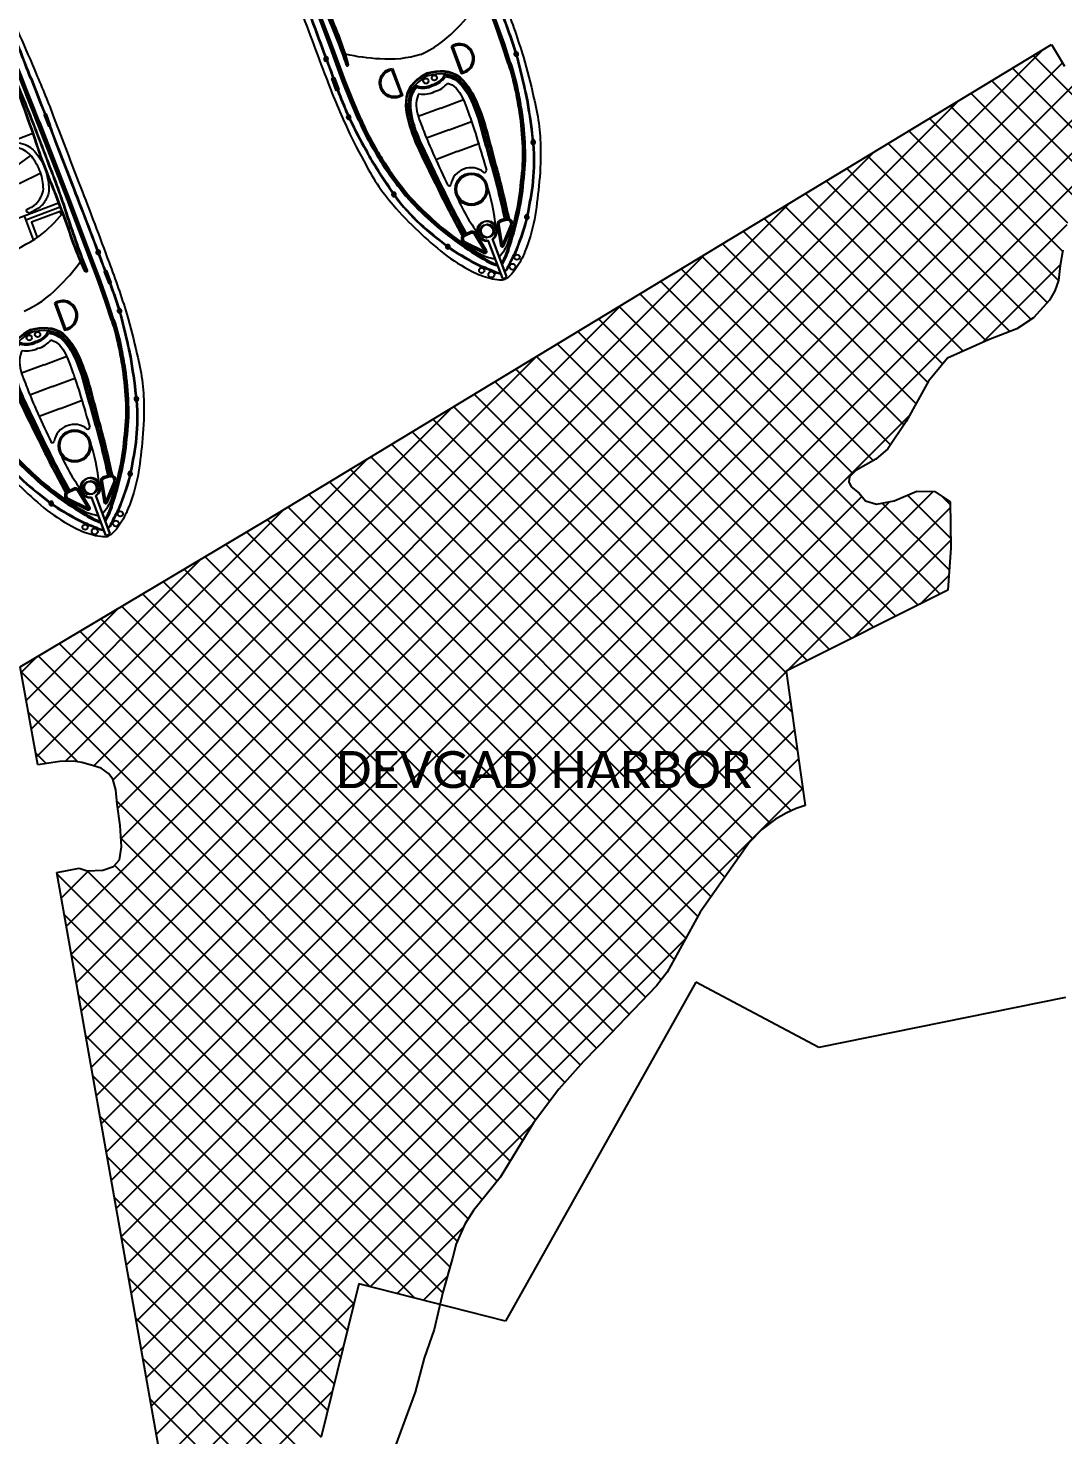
# Model space of a CAD drawing. Header units: metres. Extents: x 325786 to 333768, y 1808927 to 1815015.
# Drawn here: x 326353.3 to 326632.9, y 1811398.9 to 1811779.1 of the extents above; entities that cross this region are included whole.
import ezdxf

# ---------------------------------------------------------------- set-up
doc = ezdxf.new("R2010")
doc.units = ezdxf.units.M
doc.layers.add('HARBOUR', color=1, linetype='Continuous')
doc.layers.add('HARBOUR TEXT', color=250, linetype='Continuous')
doc.styles.get("Standard").update_dxf_attribs({"font": 'calibri.ttf'})

msp = doc.modelspace()

# ---------------------------------------------------------------- linework, layer by layer
at = {"color": 32, "true_color": 0xcd6928}
for p, q in [((326464.85, 1811757.51), (326470.94, 1811759.8)), ((326464.85, 1811757.51), (326458.75, 1811755.22)), ((326467.06, 1811751.62), (326460.98, 1811749.33)), ((326467.06, 1811751.62), (326473.14, 1811753.9)), ((326469.28, 1811745.72), (326475.1, 1811747.91)), ((326353.97, 1811744.72), (326348.57, 1811740.67)), ((326469.28, 1811745.72), (326463.46, 1811743.53)), ((326356.75, 1811739.91), (326350.87, 1811736.99)), ((326352.24, 1811728.4), (326361.55, 1811731.9)), ((326352.66, 1811727.29), (326361.98, 1811730.79)), ((326357.65, 1811688.13), (326351.55, 1811685.84)), ((326357.65, 1811688.13), (326363.74, 1811690.42)), ((326359.86, 1811682.23), (326365.94, 1811684.51)), ((326359.86, 1811682.23), (326353.78, 1811679.95)), ((326362.08, 1811676.33), (326356.26, 1811674.15)), ((326362.08, 1811676.33), (326367.9, 1811678.52))]:
    msp.add_line(p, q, dxfattribs=at)
at = {"color": 3}
for p, q in [((326533.77, 1811521.28), (326482.36, 1811429.66)), ((326566.96, 1811503.65), (326533.77, 1811521.28)), ((326633.68, 1811517.14), (326566.96, 1811503.65)), ((326442.69, 1811439.78), (326432.52, 1811398.36)), ((326482.36, 1811429.66), (326442.69, 1811439.78))]:
    msp.add_line(p, q, dxfattribs=at)
at = {"color": 32, "true_color": 0xcd6928}
for points in [[(326428.04, 1811855.46, -0.01736), (326441.75, 1811860.24, -0.12634), (326448.85, 1811860.82, -0.172899), (326455.16, 1811853.77, -0.013884), (326458.21, 1811846.51, -0.008973), (326462.65, 1811836.17, -0.01509), (326467.5, 1811824.26, 0.002245), (326474.6, 1811805.75, -0.003342), (326482.39, 1811785.16, -0.016984), (326487.16, 1811771.21, -0.024546), (326489.89, 1811760.43, -0.067942), (326491.78, 1811746.29, -0.033948), (326491.32, 1811736.44, -0.022001), (326490.14, 1811727.35, -0.042872), (326487.57, 1811718.74, -0.059514), (326485.13, 1811714.15, -0.046364), (326483.51, 1811712.15, -0.104882), (326482.24, 1811711.23, -0.104882)], [(326428.04, 1811855.46, 0.01736), (326414.58, 1811850.03, 0.12634), (326408.86, 1811845.79, 0.172899), (326408.75, 1811836.33, 0.013884), (326411.24, 1811828.86, 0.008973), (326414.7, 1811818.15, 0.01509), (326418.89, 1811805.99, -0.002245), (326425.74, 1811787.39, 0.003342), (326433.44, 1811766.77, 0.016984), (326439.04, 1811753.13, 0.024546), (326444.07, 1811743.22, 0.067942), (326451.97, 1811731.33, 0.033948), (326458.8, 1811724.22, 0.022001), (326465.67, 1811718.16, 0.042872), (326473.28, 1811713.36, 0.059514), (326478.14, 1811711.52, 0.046364), (326480.68, 1811711.08, 0.104882), (326482.24, 1811711.23, 0.104882)], [(326483.71, 1811769.68), (326482.1, 1811774.67), (326480.09, 1811780.38), (326476.56, 1811789.6), (326471.8, 1811802.28), (326463.92, 1811822.54, -0.002601), (326459.53, 1811833.49, 0.004411), (326455.8, 1811842.81, 0.013009), (326452.94, 1811849.1, 0.113396), (326450.42, 1811852.08, 0.146005), (326448.18, 1811852.91, 1.595219)], [(326483.54, 1811769.63), (326481.94, 1811774.61), (326479.92, 1811780.32), (326476.4, 1811789.53), (326471.63, 1811802.22), (326463.75, 1811822.47, -0.002601), (326459.36, 1811833.43, 0.004411), (326455.64, 1811842.74, 0.013003), (326452.78, 1811849.02, 0.113337), (326450.31, 1811851.94, 0.144821), (326448.21, 1811852.73, 0.138987)], [(326483.37, 1811769.58), (326481.77, 1811774.56), (326479.76, 1811780.26), (326476.23, 1811789.47), (326471.47, 1811802.16), (326463.59, 1811822.41, -0.002601), (326459.2, 1811833.36, 0.00441), (326455.47, 1811842.67, 0.012997), (326452.62, 1811848.94, 0.113276), (326450.21, 1811851.8, 0.142458), (326448.23, 1811852.55, 0.142458)], [(326483.04, 1811769.47), (326481.43, 1811774.44), (326479.43, 1811780.14), (326475.9, 1811789.35), (326471.13, 1811802.03), (326463.26, 1811822.27, -0.002601), (326458.87, 1811833.23, 0.00441), (326455.15, 1811842.53, 0.002867), (326454.55, 1811843.93, 0.002867)], [(326442.63, 1811754.25), (326440.56, 1811759.06), (326438.31, 1811764.69), (326434.9, 1811773.94), (326430.14, 1811786.63), (326422.73, 1811807.06, 0.002601), (326418.82, 1811818.2, -0.004411), (326415.49, 1811827.66, -0.013009), (326413.5, 1811834.28, -0.113396), (326413.43, 1811838.19, -0.146005), (326414.57, 1811840.28, -1.595219)], [(326442.8, 1811754.32), (326440.72, 1811759.13), (326438.48, 1811764.75), (326435.07, 1811774.01), (326430.3, 1811786.69), (326422.89, 1811807.12, 0.002601), (326418.98, 1811818.26, -0.004411), (326415.66, 1811827.72, -0.013003), (326413.67, 1811834.32, -0.113337), (326413.6, 1811838.15, -0.144821), (326414.67, 1811840.13, -0.138987)], [(326442.96, 1811754.39), (326440.89, 1811759.2), (326438.64, 1811764.81), (326435.23, 1811774.07), (326430.47, 1811786.75), (326423.06, 1811807.18, 0.002601), (326419.15, 1811818.32, -0.00441), (326415.82, 1811827.77, -0.012997), (326413.84, 1811834.37, -0.113276), (326413.78, 1811838.11, -0.142458), (326414.77, 1811839.98, -0.142458)], [(326430.61, 1811839.83), (326427.31, 1811838.59, 0.202722), (326418.64, 1811830.3, 0.178768), (326418.44, 1811824.48, -0.010028), (326422.1, 1811814.07, 0.005356), (326428.36, 1811796.99, 0.016605), (326433.75, 1811783.29, -0.018921), (326439.29, 1811769.06, 0.925873), (326439.88, 1811769.19, 0.041202), (326439.16, 1811771.82, 0.024461), (326436.1, 1811780.02, -0.012888), (326430.26, 1811795.84, 0.019359), (326426.61, 1811805.02, -0.002375), (326422.38, 1811815.63, 0.006386), (326419.88, 1811822.45, 0.013656), (326418.82, 1811825.17, 0.862706), (326418.28, 1811825.03, -0.648089)], [(326461.25, 1811834.8, 0.006424), (326465.67, 1811823.5, 0.002217), (326472.75, 1811805.03, -0.003368), (326480.68, 1811784.31, -0.024633), (326485.35, 1811771.16, -0.015038), (326487.51, 1811762.18, -0.025461), (326488.47, 1811757.13, -0.013839), (326489.84, 1811746.5, -0.040238), (326489.5, 1811736.49, -0.016715), (326487.87, 1811727.26, -0.029693), (326484.74, 1811718.25, 0.015234), (326482.72, 1811714.21, -0.134036), (326482.28, 1811713.63, -0.024879), (326482.06, 1811713.46, -0.024879)], [(326461.42, 1811834.87, 0.006425), (326465.83, 1811823.57, 0.002217), (326472.92, 1811805.09, -0.003368), (326480.84, 1811784.37, -0.024633), (326485.52, 1811771.21, -0.015037), (326487.68, 1811762.22, -0.025439), (326488.65, 1811757.16, -0.013843), (326490.01, 1811746.52, -0.040266), (326489.68, 1811736.47, -0.016729), (326488.04, 1811727.22, -0.029739), (326484.9, 1811718.17, 0.01525), (326482.88, 1811714.14, -0.132389), (326482.39, 1811713.49, -0.028442), (326482.13, 1811713.29, -0.028442)], [(326443.29, 1811754.53), (326441.22, 1811759.33), (326438.98, 1811764.94), (326435.57, 1811774.19), (326430.8, 1811786.87), (326423.39, 1811807.3, 0.002601), (326419.49, 1811818.43, -0.00441), (326416.16, 1811827.89, -0.002867), (326415.7, 1811829.33, -0.002867)], [(326418.45, 1811825.06, 0.016488), (326418.61, 1811824.54, -0.010023), (326422.27, 1811814.13, 0.005356), (326428.52, 1811797.05, 0.016607), (326433.91, 1811783.36, -0.018921), (326439.46, 1811769.12, -0.01143), (326439.46, 1811769.11, 0.913283), (326439.7, 1811769.16, 0.041174), (326439, 1811771.76, 0.024478), (326435.94, 1811779.95, -0.012889), (326430.09, 1811795.79, 0.019362), (326426.45, 1811804.95, -0.002377), (326422.21, 1811815.56, 0.006391), (326419.71, 1811822.39, 0.013664), (326418.65, 1811825.1, -0.000701), (326418.65, 1811825.1, 0.819976), (326418.45, 1811825.06, 0.819976)], [(326416.49, 1811817.99, -0.006425), (326420.61, 1811806.57, -0.002217), (326427.44, 1811788, 0.003368), (326435.12, 1811767.19, 0.024633), (326440.27, 1811754.2, 0.015037), (326444.56, 1811746.02, 0.025439), (326447.17, 1811741.57, 0.013843), (326453.15, 1811732.66, 0.040266), (326460.02, 1811725.33, 0.016729), (326467.34, 1811719.44, 0.029739), (326475.66, 1811714.7, -0.01525), (326479.83, 1811713, 0.132389), (326480.63, 1811712.83, 0.028442), (326480.96, 1811712.85, 0.028442)], [(326416.66, 1811818.05, -0.006424), (326420.77, 1811806.63, -0.002217), (326427.61, 1811788.06, 0.003368), (326435.29, 1811767.25, 0.024633), (326440.43, 1811754.28, 0.015038), (326444.72, 1811746.1, 0.025461), (326447.32, 1811741.67, 0.013839), (326453.29, 1811732.77, 0.040238), (326460.13, 1811725.46, 0.016715), (326467.44, 1811719.59, 0.029693), (326475.73, 1811714.87, -0.015234), (326479.91, 1811713.16, 0.134036), (326480.63, 1811713.01, 0.024879), (326480.9, 1811713.02, 0.024879)], [(326320.84, 1811786.08, -0.01736), (326334.55, 1811790.86, -0.12634), (326341.65, 1811791.43, -0.172899), (326347.96, 1811784.38, -0.013884), (326351.01, 1811777.12, -0.008973), (326355.45, 1811766.79, -0.01509), (326360.3, 1811754.87, 0.002245), (326367.4, 1811736.36, -0.003342), (326375.19, 1811715.77, -0.016984), (326379.96, 1811701.83, -0.024546), (326382.69, 1811691.05, -0.067942), (326384.58, 1811676.9, -0.033948), (326384.12, 1811667.05, -0.022001), (326382.94, 1811657.97, -0.042872), (326380.37, 1811649.35, -0.059514), (326377.93, 1811644.76, -0.046364), (326376.31, 1811642.76, -0.104882), (326375.04, 1811641.85, -0.104882)], [(326320.84, 1811786.08, 0.01736), (326307.38, 1811780.65, 0.12634), (326301.66, 1811776.41, 0.172899), (326301.55, 1811766.94, 0.013884), (326304.04, 1811759.47, 0.008973), (326307.5, 1811748.77, 0.01509), (326311.69, 1811736.61, -0.002245), (326318.54, 1811718, 0.003342), (326326.24, 1811697.38, 0.016984), (326331.84, 1811683.75, 0.024546), (326336.87, 1811673.83, 0.067942), (326344.77, 1811661.94, 0.033948), (326351.6, 1811654.83, 0.022001), (326358.47, 1811648.77, 0.042872), (326366.08, 1811643.98, 0.059514), (326370.94, 1811642.14, 0.046364), (326373.48, 1811641.7, 0.104882), (326375.04, 1811641.85, 0.104882)], [(326354.22, 1811765.48, -0.002942), (326351, 1811773.69, 0.002013), (326348.91, 1811778.9, 0.130442), (326346.57, 1811782.29, 0.261246), (326340.78, 1811784.39, 0.209197)], [(326354.05, 1811765.41, -0.002941), (326350.83, 1811773.62, 0.002014), (326348.74, 1811778.84, 0.130992), (326346.44, 1811782.16, 0.261832), (326340.81, 1811784.21, 0.261832)], [(326376.51, 1811700.3), (326374.9, 1811705.28), (326372.89, 1811711), (326369.36, 1811720.21), (326364.6, 1811732.9), (326356.72, 1811753.15, -0.002601), (326352.33, 1811764.1, 0.004411), (326348.6, 1811773.42, 0.013009), (326345.74, 1811779.71, 0.113396), (326343.22, 1811782.7, 0.146005), (326340.98, 1811783.52, 1.595219)], [(326376.34, 1811700.24), (326374.74, 1811705.23), (326372.72, 1811710.94), (326369.2, 1811720.15), (326364.43, 1811732.83), (326356.55, 1811753.08, -0.002601), (326352.16, 1811764.04, 0.004411), (326348.44, 1811773.35, 0.013003), (326345.58, 1811779.63, 0.113337), (326343.11, 1811782.56, 0.144821), (326341.01, 1811783.34, 0.138987)], [(326376.17, 1811700.19), (326374.57, 1811705.17), (326372.56, 1811710.87), (326369.03, 1811720.09), (326364.27, 1811732.77), (326356.39, 1811753.02, -0.002601), (326352, 1811763.98, 0.00441), (326348.27, 1811773.28, 0.012997), (326345.42, 1811779.55, 0.113276), (326343.01, 1811782.41, 0.142458), (326341.03, 1811783.16, 0.142458)], [(326459.41, 1811771.99, 0.096403), (326468.54, 1811778.36, 0.040538), (326474.67, 1811785.39, 1.92312)], [(326329.49, 1811772.73), (326332.5, 1811773.86, -0.202722), (326344.49, 1811773.33, -0.178768), (326348.47, 1811769.08, 0.010028), (326352.57, 1811758.84, -0.005356), (326359.11, 1811741.86, -0.016605), (326364.08, 1811728, 0.018921), (326369.27, 1811713.64, -0.925873), (326368.75, 1811713.35, -0.041202), (326367.56, 1811715.8, -0.024461), (326364.46, 1811723.99, 0.012888), (326358.44, 1811739.75, -0.019359), (326355.14, 1811749.06, 0.002375), (326351.34, 1811759.83, -0.006386), (326348.73, 1811766.61, -0.013656), (326347.74, 1811769.35, -0.862706), (326348.23, 1811769.6, 0.648089)], [(326375.84, 1811700.08), (326374.23, 1811705.06), (326372.23, 1811710.75), (326368.7, 1811719.96), (326363.93, 1811732.64), (326356.06, 1811752.89, -0.002601), (326351.67, 1811763.85, 0.00441), (326347.95, 1811773.15, 0.002867), (326347.35, 1811774.54, 0.002867)], [(326467.62, 1811774.17), (326470.37, 1811766.87, 0.483063), (326473.62, 1811772.17, 0.50024), (326467.62, 1811774.17, 0.418424)], [(326459.41, 1811771.99, -0.096403), (326448.35, 1811770.77, -0.040538), (326439.1, 1811772.03, -1.92312)], [(326348.08, 1811769.51, -0.016488), (326348.31, 1811769.02, 0.010023), (326352.41, 1811758.78, -0.005356), (326358.95, 1811741.8, -0.016607), (326363.91, 1811727.95, 0.018921), (326369.11, 1811713.58, 0.01143), (326369.11, 1811713.57, -0.913283), (326368.9, 1811713.45, -0.041174), (326367.72, 1811715.87, -0.024478), (326364.63, 1811724.05, 0.012889), (326358.6, 1811739.82, -0.019362), (326355.31, 1811749.11, 0.002377), (326351.51, 1811759.89, -0.006391), (326348.89, 1811766.68, -0.013664), (326347.91, 1811769.41, 0.000701), (326347.91, 1811769.41, -0.819976), (326348.08, 1811769.51, -0.819976)], [(326451.79, 1811768.22), (326454.53, 1811760.92, -0.483063), (326448.6, 1811762.77, -0.50024), (326451.79, 1811768.22, -0.418424)], [(326483.04, 1811769.46, -0.031581), (326485.09, 1811761.66, -0.00492), (326486.02, 1811756.32, -0.028426), (326486.88, 1811746.98, -0.042959), (326486.42, 1811737.57, -0.035411), (326484.96, 1811728.26, -0.028829), (326482.95, 1811721.14, -0.092336), (326480.65, 1811717.23, -0.080328)], [(326483.38, 1811769.57, -0.031588), (326485.44, 1811761.72, -0.004924), (326486.37, 1811756.38, -0.028433), (326487.23, 1811746.99, -0.042917), (326486.77, 1811737.53, -0.035379), (326485.31, 1811728.18, -0.02413), (326482.91, 1811719.7, -0.075408), (326481.23, 1811715.67, -0.075408)], [(326483.54, 1811769.63, -0.031592), (326485.61, 1811761.75, -0.004926), (326486.55, 1811756.41, -0.028436), (326487.41, 1811747, -0.042895), (326486.95, 1811737.51, -0.035363), (326485.48, 1811728.14, -0.024111), (326483.08, 1811719.65, -0.077658), (326481.31, 1811715.46, -0.077658)], [(326483.71, 1811769.68, -0.031596), (326485.79, 1811761.79, -0.004928), (326486.72, 1811756.43, -0.02844), (326487.59, 1811747.01, -0.042875), (326487.12, 1811737.49, -0.035347), (326485.65, 1811728.1, -0.024093), (326483.25, 1811719.6, -0.079837), (326481.39, 1811715.25)], [(326354.05, 1811765.42, 0.006424), (326358.47, 1811754.12, 0.002217), (326365.55, 1811735.64, -0.003368), (326373.48, 1811714.92, -0.024633), (326378.15, 1811701.77, -0.015038), (326380.31, 1811692.79, -0.025461), (326381.27, 1811687.74, -0.013839), (326382.64, 1811677.12, -0.040238), (326382.3, 1811667.11, -0.016715), (326380.67, 1811657.88, -0.029693), (326377.54, 1811648.86, 0.015234), (326375.52, 1811644.83, -0.134036), (326375.08, 1811644.24, -0.024879), (326374.86, 1811644.07, -0.024879)], [(326354.22, 1811765.48, 0.006425), (326358.63, 1811754.18, 0.002217), (326365.72, 1811735.7, -0.003368), (326373.64, 1811714.99, -0.024633), (326378.32, 1811701.82, -0.015037), (326380.48, 1811692.83, -0.025439), (326381.45, 1811687.77, -0.013843), (326382.81, 1811677.13, -0.040266), (326382.48, 1811667.09, -0.016729), (326380.84, 1811657.83, -0.029739), (326377.7, 1811648.79, 0.01525), (326375.68, 1811644.76, -0.132389), (326375.19, 1811644.1, -0.028442), (326374.93, 1811643.9, -0.028442)], [(326442.63, 1811754.25, 0.031596), (326446.27, 1811746.94, 0.004928), (326449.09, 1811742.29, 0.02844), (326454.65, 1811734.63, 0.042875), (326461.26, 1811727.78, 0.035347), (326468.56, 1811721.68, 0.024093), (326475.96, 1811716.86, 0.079837), (326480.23, 1811714.82)], [(326442.8, 1811754.32, 0.031592), (326446.43, 1811747.03, 0.004926), (326449.24, 1811742.39, 0.028436), (326454.79, 1811734.74, 0.042895), (326461.38, 1811727.91, 0.035363), (326468.66, 1811721.82, 0.024111), (326476.06, 1811717.01, 0.077658), (326480.15, 1811715.03, 0.077658)], [(326442.96, 1811754.39, 0.031588), (326446.58, 1811747.12, 0.004924), (326449.39, 1811742.48, 0.028433), (326454.93, 1811734.86, 0.042917), (326461.5, 1811728.04, 0.035379), (326468.76, 1811721.96, 0.02413), (326476.15, 1811717.16, 0.075408), (326480.07, 1811715.24, 0.075408)], [(326443.29, 1811754.53, 0.031581), (326446.88, 1811747.3, 0.00492), (326449.69, 1811742.67, 0.028426), (326455.2, 1811735.08, 0.042959), (326461.74, 1811728.3, 0.035411), (326468.97, 1811722.25, 0.028829), (326475.17, 1811718.22, 0.092336), (326479.48, 1811716.79, 0.080328)], [(326309.29, 1811748.6, -0.006425), (326313.41, 1811737.19, -0.002217), (326320.24, 1811718.62, 0.003368), (326327.92, 1811697.81, 0.024633), (326333.07, 1811684.82, 0.015037), (326337.36, 1811676.63, 0.025439), (326339.97, 1811672.19, 0.013843), (326345.95, 1811663.28, 0.040266), (326352.82, 1811655.94, 0.016729), (326360.14, 1811650.05, 0.029739), (326368.46, 1811645.32, -0.01525), (326372.63, 1811643.61, 0.132389), (326373.43, 1811643.45, 0.028442), (326373.76, 1811643.46, 0.028442)], [(326309.46, 1811748.66, -0.006424), (326313.57, 1811737.25, -0.002217), (326320.41, 1811718.68, 0.003368), (326328.09, 1811697.87, 0.024633), (326333.23, 1811684.89, 0.015038), (326337.52, 1811676.72, 0.025461), (326340.12, 1811672.28, 0.013839), (326346.09, 1811663.38, 0.040238), (326352.93, 1811656.07, 0.016715), (326360.24, 1811650.2, 0.029693), (326368.53, 1811645.48, -0.015234), (326372.71, 1811643.77, 0.134036), (326373.43, 1811643.62, 0.024879), (326373.7, 1811643.64, 0.024879)], [(326354.61, 1811750.59), (326347.54, 1811747.93, -0.406088), (326343.73, 1811750.51)], [(326346.63, 1811717.45, 0.033687), (326356.27, 1811722.85, 0.051879), (326362.64, 1811729.03, 1.92312)], [(326482.36, 1811727.61), (326480.99, 1811727.2, 0.382221), (326480.05, 1811725.96), (326480.96, 1811720.52, 0.786544), (326481.9, 1811720.22), (326484.2, 1811725.72, 0.616464), (326482.36, 1811727.61, 3.844907)], [(326471.36, 1811723.47), (326472.65, 1811724.07, -0.382221), (326474.18, 1811723.76), (326477.08, 1811719.07, -0.786544), (326476.57, 1811718.22), (326471.22, 1811720.84, -0.616464), (326471.36, 1811723.47, -3.844907)], [(326352.21, 1811702.6, 0.096403), (326361.34, 1811708.97, 0.040538), (326367.47, 1811716.01, 1.92312)], [(326360.42, 1811704.78), (326363.17, 1811697.48, 0.483063), (326366.42, 1811702.78, 0.50024), (326360.42, 1811704.78, 0.418424)], [(326375.84, 1811700.08, -0.031581), (326377.89, 1811692.27, -0.00492), (326378.82, 1811686.94, -0.028426), (326379.68, 1811677.59, -0.042959), (326379.22, 1811668.18, -0.035411), (326377.76, 1811658.87, -0.028829), (326375.75, 1811651.75, -0.092336), (326373.45, 1811647.85, -0.080328)], [(326376.18, 1811700.19, -0.031588), (326378.24, 1811692.34, -0.004924), (326379.17, 1811686.99, -0.028433), (326380.03, 1811677.61, -0.042917), (326379.57, 1811668.15, -0.035379), (326378.11, 1811658.79, -0.02413), (326375.71, 1811650.31, -0.075408), (326374.03, 1811646.29, -0.075408)], [(326376.34, 1811700.24, -0.031592), (326378.41, 1811692.37, -0.004926), (326379.35, 1811687.02, -0.028436), (326380.21, 1811677.61, -0.042895), (326379.75, 1811668.13, -0.035363), (326378.28, 1811658.75, -0.024111), (326375.88, 1811650.26, -0.077658), (326374.11, 1811646.08, -0.077658)], [(326376.51, 1811700.3, -0.031596), (326378.59, 1811692.4, -0.004928), (326379.52, 1811687.05, -0.02844), (326380.39, 1811677.62, -0.042875), (326379.92, 1811668.11, -0.035347), (326378.45, 1811658.71, -0.024093), (326376.05, 1811650.21, -0.079837), (326374.19, 1811645.87)], [(326335.43, 1811684.86, 0.031596), (326339.07, 1811677.56, 0.004928), (326341.89, 1811672.91, 0.02844), (326347.45, 1811665.25, 0.042875), (326354.06, 1811658.39, 0.035347), (326361.36, 1811652.29, 0.024093), (326368.76, 1811647.48, 0.079837), (326373.03, 1811645.43)], [(326335.6, 1811684.93, 0.031592), (326339.23, 1811677.64, 0.004926), (326342.04, 1811673, 0.028436), (326347.59, 1811665.36, 0.042895), (326354.18, 1811658.52, 0.035363), (326361.46, 1811652.43, 0.024111), (326368.86, 1811647.63, 0.077658), (326372.95, 1811645.64, 0.077658)], [(326335.76, 1811685, 0.031588), (326339.38, 1811677.73, 0.004924), (326342.19, 1811673.1, 0.028433), (326347.73, 1811665.47, 0.042917), (326354.3, 1811658.65, 0.035379), (326361.56, 1811652.58, 0.02413), (326368.95, 1811647.78, 0.075408), (326372.87, 1811645.85, 0.075408)], [(326336.09, 1811685.14, 0.031581), (326339.68, 1811677.91, 0.00492), (326342.49, 1811673.29, 0.028426), (326348, 1811665.69, 0.042959), (326354.54, 1811658.91, 0.035411), (326361.77, 1811652.86, 0.028829), (326367.97, 1811648.83, 0.092336), (326372.28, 1811647.41, 0.080328)], [(326375.16, 1811658.22), (326373.79, 1811657.81, 0.382221), (326372.85, 1811656.58), (326373.76, 1811651.14, 0.786544), (326374.7, 1811650.83), (326377, 1811656.33, 0.616464), (326375.16, 1811658.22, 3.844907)], [(326364.16, 1811654.08), (326365.45, 1811654.68, -0.382221), (326366.98, 1811654.37), (326369.88, 1811649.68, -0.786544), (326369.37, 1811648.83), (326364.02, 1811651.46, -0.616464), (326364.16, 1811654.08, -3.844907)]]:
    msp.add_lwpolyline(points, format="xyb", dxfattribs=at)
for points in [[(326468.06, 1811774.02), (326470.6, 1811767.26, 0.460147), (326473.28, 1811772.05, 0.47706)], [(326451.56, 1811767.83), (326454.1, 1811761.06, -0.460147), (326448.92, 1811762.9, -0.47706)], [(326482.49, 1811727.18), (326481.1, 1811726.77, 0.383069), (326480.49, 1811726.02), (326481.41, 1811720.52, 0.853636), (326481.51, 1811720.44), (326483.78, 1811725.88, 0.613527)], [(326471.54, 1811723.07), (326472.86, 1811723.68, -0.383069), (326473.82, 1811723.51), (326476.74, 1811718.77, -0.853636), (326476.72, 1811718.64), (326471.43, 1811721.24, -0.613527)], [(326360.86, 1811704.64), (326363.4, 1811697.87, 0.460147), (326366.08, 1811702.66, 0.47706)], [(326375.29, 1811657.8), (326373.9, 1811657.38, 0.383069), (326373.29, 1811656.63), (326374.21, 1811651.13, 0.853636), (326374.31, 1811651.05), (326376.58, 1811656.49, 0.613527)], [(326364.34, 1811653.68), (326365.66, 1811654.29, -0.383069), (326366.62, 1811654.12), (326369.54, 1811649.38, -0.853636), (326369.52, 1811649.25), (326364.23, 1811651.85, -0.613527)]]:
    msp.add_lwpolyline(points, format="xyb", close=True, dxfattribs=at)
for points in [[(326436.85, 1811762.39), (326436.57, 1811762.28), (326435.38, 1811765.45), (326435.69, 1811765.56)], [(326435.85, 1811765.62), (326436.07, 1811765.71), (326437.26, 1811762.54), (326437.02, 1811762.45)], [(326357.84, 1811755.67), (326357.67, 1811755.61), (326358.81, 1811752.59), (326359.02, 1811752.66)], [(326359.18, 1811752.73), (326359.4, 1811752.81), (326358.26, 1811755.83), (326358.01, 1811755.74)], [(326362.34, 1811728.68), (326362.01, 1811729.54), (326354.26, 1811726.63), (326355.8, 1811722.54)], [(326344.65, 1811725.55), (326352.24, 1811728.4), (326354.7, 1811721.85)], [(326481.47, 1811711.51), (326477.63, 1811721.73)], [(326477.66, 1811721.65), (326481.47, 1811711.51)], [(326482.63, 1811711.94), (326478.79, 1811722.16)], [(326478.82, 1811722.08), (326482.63, 1811711.94)], [(326374.12, 1811713.32), (326373.91, 1811713.24), (326375.09, 1811710.08), (326375.34, 1811710.17)], [(326375.5, 1811710.23), (326375.79, 1811710.34), (326374.6, 1811713.5), (326374.29, 1811713.38)], [(326375.43, 1811642.56), (326371.59, 1811652.78)], [(326374.27, 1811642.12), (326370.43, 1811652.34)], [(326370.46, 1811652.26), (326374.27, 1811642.12)], [(326371.62, 1811652.7), (326375.43, 1811642.56)]]:
    msp.add_lwpolyline(points, dxfattribs=at)
for centre, radius in [((326460.81, 1811764.82), 0.706), ((326463.08, 1811765.67), 0.706), ((326473.1, 1811735.56), 4.38), ((326473.1, 1811735.56), 4.38), ((326473.1, 1811735.56), 4.03), ((326473.1, 1811735.56), 4.03), ((326477.17, 1811724.22), 1.78), ((326477.5, 1811724.34), 1.78), ((326485.43, 1811717.21), 0.724), ((326475.9, 1811713.63), 0.724), ((326484.22, 1811714.62), 0.806), ((326478.51, 1811712.48), 0.806), ((326353.61, 1811695.43), 0.706), ((326355.88, 1811696.28), 0.706), ((326365.9, 1811666.17), 4.38), ((326365.9, 1811666.17), 4.38), ((326365.9, 1811666.17), 4.03), ((326365.9, 1811666.17), 4.03), ((326369.97, 1811654.83), 1.78), ((326370.3, 1811654.95), 1.78), ((326377.02, 1811645.24), 0.806), ((326378.23, 1811647.83), 0.724), ((326368.7, 1811644.24), 0.724), ((326371.31, 1811643.09), 0.806)]:
    msp.add_circle(centre, radius, dxfattribs=at)
for centre, radius, start, end in [((326433.83, 1811770.76), 0.548, 115.4636, 285.5627), ((326433.83, 1811770.76), 0.548, 304.2229, 96.8034), ((326485.22, 1811772.05), 0.548, 120.9779, 273.2535), ((326485.22, 1811772.05), 0.548, 291.9124, 102.319), ((326460.04, 1811768.17), 4.96, 248.0973, 299.3044), ((326460.04, 1811768.17), 5.31, 251.5546, 299.3044), ((326461.44, 1811768.7), 4.96, 281.8813, 333.0884), ((326461.44, 1811768.7), 5.31, 281.8813, 329.631), ((326461.46, 1811768.42), 6.69, 284.8664, 321.4687), ((326460.21, 1811767.95), 6.69, 259.717, 296.3193), ((326439.94, 1811755.04), 0.548, 118.8667, 289.2733), ((326439.94, 1811755.04), 0.548, 307.9322, 100.2078), ((326489.77, 1811748.28), 0.548, 108.9394, 263.5736), ((326489.77, 1811748.28), 0.548, 282.2087, 90.3044), ((326472.75, 1811736.01), 5.27, 108.8525, 170.6536), ((326473.05, 1811736.12), 5.27, 50.5321, 112.3332), ((326476.7, 1811740.55), 0.466, 229.7874, 16.2552), ((326467.09, 1811736.94), 0.466, 204.9305, 351.3982), ((326433.2, 1811721.95), 46.53, 3.9202, 18.991), ((326452.17, 1811734.16), 0.548, 130.8813, 298.977), ((326452.17, 1811734.16), 0.548, 317.612, 112.2463), ((326512.08, 1811751.59), 46.53, 202.1946, 217.2654), ((326477.17, 1811724.22), 2.61, 308.2593, 280.7089), ((326477.5, 1811724.34), 2.61, 300.4768, 272.9264), ((326488.09, 1811728.04), 0.548, 84.6031, 252.1855), ((326488.09, 1811728.04), 0.548, 270.8233, 65.9653), ((326372.26, 1811718.52), 0.548, 124.3822, 276.9628), ((326372.26, 1811718.52), 0.548, 295.6229, 105.722), ((326466.76, 1811720.03), 0.548, 155.2204, 310.3624), ((326466.76, 1811720.03), 0.548, 329.0002, 136.5826), ((326481.75, 1811712.52), 1.05, 254.5002, 326.6855), ((326481.75, 1811712.52), 1.05, 254.5002, 326.6855), ((326378.02, 1811702.66), 0.548, 120.9779, 273.2535), ((326378.02, 1811702.66), 0.548, 291.9124, 102.319), ((326354.24, 1811699.32), 4.96, 281.8813, 333.0884), ((326354.24, 1811699.32), 5.31, 281.8813, 329.631), ((326354.26, 1811699.03), 6.69, 284.8664, 321.4687), ((326352.84, 1811698.79), 4.96, 248.0973, 299.3044), ((326352.84, 1811698.79), 5.31, 251.5546, 299.3044), ((326353.01, 1811698.56), 6.69, 259.717, 296.3193), ((326382.57, 1811678.9), 0.548, 108.9394, 263.5736), ((326382.57, 1811678.9), 0.548, 282.2087, 90.3044), ((326365.85, 1811666.74), 5.27, 50.5321, 112.3332), ((326365.55, 1811666.63), 5.27, 108.8525, 170.6536), ((326369.5, 1811671.16), 0.466, 229.7874, 16.2552), ((326359.89, 1811667.55), 0.466, 204.9305, 351.3982), ((326404.88, 1811682.21), 46.53, 202.1946, 217.2654), ((326326, 1811652.57), 46.53, 3.9202, 18.991), ((326369.97, 1811654.83), 2.61, 308.2593, 280.7089), ((326370.3, 1811654.95), 2.61, 300.4768, 272.9264), ((326380.89, 1811658.66), 0.548, 84.6031, 252.1855), ((326380.89, 1811658.66), 0.548, 270.8233, 65.9653), ((326359.56, 1811650.64), 0.548, 155.2204, 310.3624), ((326359.56, 1811650.64), 0.548, 329.0002, 136.5826), ((326374.55, 1811643.14), 1.05, 254.5002, 326.6855), ((326374.55, 1811643.14), 1.05, 254.5002, 326.6855)]:
    msp.add_arc(centre, radius, start, end, dxfattribs=at)
for points, knots in [([(326461.28, 1811767.01), (326458.53, 1811765.7), (326455.93, 1811763.56), (326455.01, 1811757.39), (326455.8, 1811754.25), (326458.76, 1811745.65), (326461.69, 1811740.54), (326466.28, 1811730.99), (326468.41, 1811726.99), (326470.67, 1811722.86)], [0, 0, 0, 0, 0.0462196, 0.0462196, 0.0924392, 0.0924392, 0.1947325, 0.1947325, 0.2709084, 0.2709084, 0.2709084, 0.2709084]), ([(326461.36, 1811766.85), (326458.53, 1811765.5), (326455.97, 1811763.25), (326455.23, 1811756.91), (326456.13, 1811753.74), (326459.21, 1811745.13), (326462.12, 1811739.99), (326466.63, 1811730.7), (326468.65, 1811726.93), (326470.79, 1811723.02)], [0, 0, 0, 0, 0.0480884, 0.0480884, 0.0961768, 0.0961768, 0.1985377, 0.1985377, 0.2704106, 0.2704106, 0.2704106, 0.2704106]), ([(326461.28, 1811767.01), (326464.21, 1811767.83), (326467.58, 1811767.93), (326472.33, 1811763.9), (326473.8, 1811761.01), (326477.24, 1811752.59), (326478.41, 1811746.82), (326481.24, 1811736.61), (326482.26, 1811732.19), (326483.28, 1811727.59)], [0, 0, 0, 0, 0.0462196, 0.0462196, 0.0924392, 0.0924392, 0.1947325, 0.1947325, 0.2709084, 0.2709084, 0.2709084, 0.2709084]), ([(326461.33, 1811766.84), (326464.34, 1811767.69), (326467.75, 1811767.67), (326472.48, 1811763.39), (326473.89, 1811760.41), (326477.24, 1811751.91), (326478.44, 1811746.12), (326481.16, 1811736.15), (326482.13, 1811731.99), (326483.09, 1811727.65)], [0, 0, 0, 0, 0.0480884, 0.0480884, 0.0961768, 0.0961768, 0.1985377, 0.1985377, 0.2704106, 0.2704106, 0.2704106, 0.2704106]), ([(326461.47, 1811766.32), (326464.55, 1811767.19), (326467.85, 1811767.04), (326472.42, 1811762.52), (326473.76, 1811759.42), (326477.01, 1811750.73), (326478.29, 1811744.81), (326480.85, 1811735.13), (326481.72, 1811731.38), (326482.55, 1811727.65)], [0, 0, 0, 0, 0.0508337, 0.0508337, 0.1016674, 0.1016674, 0.2060328, 0.2060328, 0.2709084, 0.2709084, 0.2709084, 0.2709084]), ([(326461.58, 1811766.37), (326458.7, 1811764.99), (326456.31, 1811762.7), (326455.85, 1811756.29), (326456.88, 1811753.08), (326460.16, 1811744.4), (326463.09, 1811739.1), (326467.54, 1811730.13), (326469.36, 1811726.74), (326471.19, 1811723.38)], [0, 0, 0, 0, 0.0508337, 0.0508337, 0.1016674, 0.1016674, 0.2060328, 0.2060328, 0.2709084, 0.2709084, 0.2709084, 0.2709084]), ([(326458.19, 1811763.57), (326457.72, 1811763.09), (326455.98, 1811760.81), (326456.43, 1811753.2), (326461.26, 1811743.85), (326466.06, 1811733.16), (326469.81, 1811726.28), (326471.35, 1811723.46)], [0.0234044, 0.0234044, 0.0234044, 0.0234044, 0.0350942, 0.0739111, 0.138251, 0.2165713, 0.2709084, 0.2709084, 0.2709084, 0.2709084]), ([(326458.36, 1811763.14), (326457.52, 1811762.21), (326456.93, 1811761.16), (326456.34, 1811757.26), (326457.1, 1811754.18), (326458.98, 1811748.94), (326460.25, 1811746.5), (326463.88, 1811738.96), (326466.21, 1811733.82), (326469.76, 1811727.12), (326470.71, 1811725.38), (326471.66, 1811723.63)], [0.0248254, 0.0248254, 0.0248254, 0.0248254, 0.0474598, 0.0474598, 0.0949196, 0.0949196, 0.1423794, 0.1423794, 0.237299, 0.237299, 0.2709084, 0.2709084, 0.2709084, 0.2709084]), ([(326465.87, 1811766.46), (326466.54, 1811766.4), (326469.35, 1811765.84), (326474.02, 1811759.8), (326476.54, 1811749.59), (326479.97, 1811738.39), (326481.68, 1811730.74), (326482.38, 1811727.61)], [0.0234044, 0.0234044, 0.0234044, 0.0234044, 0.0350942, 0.0739111, 0.138251, 0.2165713, 0.2709084, 0.2709084, 0.2709084, 0.2709084]), ([(326466.03, 1811766.02), (326467.27, 1811765.87), (326468.4, 1811765.47), (326471.42, 1811762.93), (326472.87, 1811760.11), (326474.9, 1811754.92), (326475.56, 1811752.25), (326477.79, 1811744.19), (326479.43, 1811738.79), (326481.17, 1811731.4), (326481.6, 1811729.47), (326482.03, 1811727.53)], [0.0248254, 0.0248254, 0.0248254, 0.0248254, 0.0474598, 0.0474598, 0.0949196, 0.0949196, 0.1423794, 0.1423794, 0.237299, 0.237299, 0.2709084, 0.2709084, 0.2709084, 0.2709084]), ([(326466.69, 1811764.25), (326470.3, 1811763.44), (326471.64, 1811757.87), (326473.69, 1811752.57), (326475.83, 1811745.41), (326477.15, 1811740.67)], [0.0313661, 0.0313661, 0.0313661, 0.0313661, 0.1084744, 0.1084744, 0.1920729, 0.1920729, 0.1920729, 0.1920729]), ([(326459.02, 1811761.37), (326456.84, 1811758.38), (326459.5, 1811753.31), (326461.45, 1811747.97), (326464.55, 1811741.17), (326466.68, 1811736.73)], [0.0313661, 0.0313661, 0.0313661, 0.0313661, 0.1084744, 0.1084744, 0.1920729, 0.1920729, 0.1920729, 0.1920729]), ([(326354.08, 1811697.62), (326357.01, 1811698.45), (326360.38, 1811698.55), (326365.13, 1811694.51), (326366.6, 1811691.63), (326370.04, 1811683.2), (326371.21, 1811677.43), (326374.04, 1811667.22), (326375.06, 1811662.81), (326376.08, 1811658.21)], [0, 0, 0, 0, 0.0462196, 0.0462196, 0.0924392, 0.0924392, 0.1947325, 0.1947325, 0.2709084, 0.2709084, 0.2709084, 0.2709084]), ([(326354.08, 1811697.62), (326351.33, 1811696.32), (326348.73, 1811694.17), (326347.81, 1811688), (326348.6, 1811684.86), (326351.56, 1811676.26), (326354.49, 1811671.15), (326359.08, 1811661.6), (326361.21, 1811657.6), (326363.47, 1811653.47)], [0, 0, 0, 0, 0.0462196, 0.0462196, 0.0924392, 0.0924392, 0.1947325, 0.1947325, 0.2709084, 0.2709084, 0.2709084, 0.2709084]), ([(326354.16, 1811697.46), (326351.33, 1811696.12), (326348.77, 1811693.86), (326348.03, 1811687.53), (326348.93, 1811684.35), (326352.01, 1811675.75), (326354.92, 1811670.6), (326359.43, 1811661.31), (326361.45, 1811657.54), (326363.59, 1811653.64)], [0, 0, 0, 0, 0.0480884, 0.0480884, 0.0961768, 0.0961768, 0.1985377, 0.1985377, 0.2704106, 0.2704106, 0.2704106, 0.2704106]), ([(326354.38, 1811696.98), (326351.5, 1811695.61), (326349.11, 1811693.32), (326348.65, 1811686.91), (326349.68, 1811683.7), (326352.96, 1811675.01), (326355.89, 1811669.71), (326360.34, 1811660.74), (326362.16, 1811657.35), (326363.99, 1811653.99)], [0, 0, 0, 0, 0.0508337, 0.0508337, 0.1016674, 0.1016674, 0.2060328, 0.2060328, 0.2709084, 0.2709084, 0.2709084, 0.2709084]), ([(326354.13, 1811697.45), (326357.14, 1811698.3), (326360.55, 1811698.29), (326365.28, 1811694.01), (326366.69, 1811691.02), (326370.04, 1811682.52), (326371.24, 1811676.74), (326373.96, 1811666.77), (326374.93, 1811662.6), (326375.89, 1811658.26)], [0, 0, 0, 0, 0.0480884, 0.0480884, 0.0961768, 0.0961768, 0.1985377, 0.1985377, 0.2704106, 0.2704106, 0.2704106, 0.2704106]), ([(326354.27, 1811696.94), (326357.35, 1811697.81), (326360.65, 1811697.66), (326365.22, 1811693.13), (326366.56, 1811690.04), (326369.81, 1811681.34), (326371.09, 1811675.42), (326373.65, 1811665.75), (326374.52, 1811662), (326375.35, 1811658.26)], [0, 0, 0, 0, 0.0508337, 0.0508337, 0.1016674, 0.1016674, 0.2060328, 0.2060328, 0.2709084, 0.2709084, 0.2709084, 0.2709084]), ([(326358.67, 1811697.07), (326359.34, 1811697.02), (326362.15, 1811696.45), (326366.82, 1811690.42), (326369.34, 1811680.2), (326372.77, 1811669), (326374.48, 1811661.35), (326375.18, 1811658.22)], [0.0234044, 0.0234044, 0.0234044, 0.0234044, 0.0350942, 0.0739111, 0.138251, 0.2165713, 0.2709084, 0.2709084, 0.2709084, 0.2709084]), ([(326358.83, 1811696.63), (326360.07, 1811696.48), (326361.2, 1811696.09), (326364.22, 1811693.54), (326365.67, 1811690.72), (326367.7, 1811685.54), (326368.36, 1811682.87), (326370.59, 1811674.8), (326372.23, 1811669.4), (326373.97, 1811662.02), (326374.4, 1811660.08), (326374.83, 1811658.15)], [0.0248254, 0.0248254, 0.0248254, 0.0248254, 0.0474598, 0.0474598, 0.0949196, 0.0949196, 0.1423794, 0.1423794, 0.237299, 0.237299, 0.2709084, 0.2709084, 0.2709084, 0.2709084]), ([(326359.49, 1811694.87), (326363.1, 1811694.05), (326364.44, 1811688.48), (326366.49, 1811683.18), (326368.63, 1811676.03), (326369.95, 1811671.28)], [0.0313661, 0.0313661, 0.0313661, 0.0313661, 0.1084744, 0.1084744, 0.1920729, 0.1920729, 0.1920729, 0.1920729]), ([(326350.99, 1811694.19), (326350.52, 1811693.7), (326348.78, 1811691.43), (326349.23, 1811683.81), (326354.06, 1811674.46), (326358.86, 1811663.77), (326362.61, 1811656.89), (326364.15, 1811654.08)], [0.0234044, 0.0234044, 0.0234044, 0.0234044, 0.0350942, 0.0739111, 0.138251, 0.2165713, 0.2709084, 0.2709084, 0.2709084, 0.2709084]), ([(326351.16, 1811693.75), (326350.32, 1811692.82), (326349.73, 1811691.78), (326349.14, 1811687.87), (326349.9, 1811684.8), (326351.78, 1811679.56), (326353.05, 1811677.11), (326356.68, 1811669.57), (326359.01, 1811664.43), (326362.56, 1811657.73), (326363.51, 1811655.99), (326364.46, 1811654.25)], [0.0248254, 0.0248254, 0.0248254, 0.0248254, 0.0474598, 0.0474598, 0.0949196, 0.0949196, 0.1423794, 0.1423794, 0.237299, 0.237299, 0.2709084, 0.2709084, 0.2709084, 0.2709084]), ([(326351.82, 1811691.98), (326349.64, 1811689), (326352.3, 1811683.92), (326354.25, 1811678.58), (326357.35, 1811671.79), (326359.48, 1811667.34)], [0.0313661, 0.0313661, 0.0313661, 0.0313661, 0.1084744, 0.1084744, 0.1920729, 0.1920729, 0.1920729, 0.1920729])]:
    msp.add_open_spline(points, degree=3, knots=knots, dxfattribs=at)
msp.add_spline([(326354.28, 1811730.75), (326353.66, 1811730.46), (326352.92, 1811729.99), (326353.25, 1811729.24), (326354.63, 1811729.57), (326356.96, 1811731.16), (326358.71, 1811734.08), (326358.74, 1811737.79), (326357.91, 1811741.09), (326355.97, 1811744.67), (326353.09, 1811747.37), (326350.64, 1811748.09), (326347.36, 1811747.61), (326346.02, 1811747.02), (326345.61, 1811746.47), (326346.13, 1811745.92), (326346.87, 1811746.12), (326349.42, 1811746.74), (326351.37, 1811746.5), (326353.19, 1811745.45), (326354.59, 1811743.97), (326355.9, 1811741.79), (326356.86, 1811739.58), (326357.29, 1811737.38), (326357.37, 1811735.05), (326356.47, 1811732.93), (326354.96, 1811731.16), (326354.28, 1811730.75)], degree=3, dxfattribs=at)
at = {"layer": 'HARBOUR'}
for p, q in [((326417.06, 1811645.79), (326629.84, 1811774.66)), ((326629.84, 1811774.66), (326633.41, 1811768.86)), ((326632.98, 1811719.1), (326632.19, 1811714.96)), ((326632.19, 1811714.96), (326631.8, 1811710.92)), ((326631.8, 1811710.92), (326630.81, 1811708.07)), ((326630.81, 1811708.07), (326629.33, 1811705.6)), ((326629.33, 1811705.6), (326624.99, 1811700.78)), ((326624.99, 1811700.78), (326620.46, 1811697.82)), ((326612.87, 1811694.87), (326601.8, 1811689.92)), ((326620.46, 1811697.82), (326612.87, 1811694.87)), ((326601.8, 1811689.92), (326596.65, 1811683.69)), ((326596.65, 1811683.69), (326590.62, 1811672.81)), ((326590.62, 1811672.81), (326585.67, 1811665.4)), ((326585.67, 1811665.4), (326582.41, 1811662.63)), ((326582.41, 1811662.63), (326576.97, 1811659.56)), ((326575.29, 1811657.88), (326575.09, 1811656.5)), ((326576.97, 1811659.56), (326575.29, 1811657.88)), ((326575.09, 1811656.5), (326575.78, 1811655.11)), ((326575.78, 1811655.11), (326577.86, 1811653.43)), ((326577.86, 1811653.43), (326579.64, 1811651.35)), ((326587.35, 1811651.35), (326593.49, 1811653.93)), ((326593.49, 1811653.93), (326598.34, 1811653.83)), ((326598.34, 1811653.83), (326602.49, 1811651.06)), ((326579.64, 1811651.35), (326582.61, 1811650.46)), ((326582.61, 1811650.46), (326587.35, 1811651.35)), ((326602.49, 1811651.06), (326602.65, 1811638.64)), ((326351.17, 1811606.48), (326417.06, 1811645.79)), ((326602.65, 1811638.64), (326601.85, 1811627.17)), ((326601.85, 1811627.17), (326558.21, 1811605.3)), ((326355.96, 1811579.99), (326351.17, 1811606.48)), ((326558.21, 1811605.3), (326563.28, 1811569.01)), ((326361.89, 1811580.86), (326355.96, 1811579.99)), ((326365.52, 1811581), (326361.89, 1811580.86)), ((326367.84, 1811580.64), (326365.52, 1811581)), ((326370.1, 1811580.02), (326367.84, 1811580.64)), ((326373.08, 1811579.11), (326370.1, 1811580.02)), ((326375.05, 1811577.69), (326373.08, 1811579.11)), ((326376.21, 1811576.13), (326375.05, 1811577.69)), ((326377.01, 1811573.22), (326376.21, 1811576.13)), ((326377.42, 1811569.34), (326377.01, 1811573.22)), ((326378.23, 1811563.56), (326377.42, 1811569.34)), ((326555.28, 1811565.32), (326551.55, 1811562.51)), ((326558.16, 1811566.9), (326555.28, 1811565.32)), ((326560.83, 1811568.24), (326558.16, 1811566.9)), ((326563.28, 1811569.01), (326560.83, 1811568.24)), ((326378.58, 1811557.83), (326378.23, 1811563.56)), ((326551.55, 1811562.51), (326548.3, 1811559.07)), ((326378, 1811554.35), (326378.58, 1811557.83)), ((326548.3, 1811559.07), (326534.92, 1811540.15)), ((326376.38, 1811552.56), (326378, 1811554.35)), ((326361.04, 1811550.86), (326367.1, 1811552.03)), ((326405.62, 1811299.41), (326361.04, 1811550.86)), ((326367.1, 1811552.03), (326369.25, 1811551.34)), ((326369.25, 1811551.34), (326373.54, 1811551.57)), ((326373.54, 1811551.57), (326376.38, 1811552.56)), ((326534.92, 1811540.15), (326526.04, 1811523.98)), ((326526.04, 1811523.98), (326523.16, 1811520.3)), ((326523.16, 1811520.3), (326510.62, 1811507.22)), ((326510.62, 1811507.22), (326503.39, 1811499.8)), ((326503.39, 1811499.8), (326496.72, 1811492.32)), ((326496.72, 1811492.32), (326489.87, 1811483.24)), ((326489.87, 1811483.24), (326480.87, 1811468.48)), ((326480.87, 1811468.48), (326473.66, 1811459.59)), ((326473.66, 1811459.59), (326471.29, 1811455.86)), ((326471.29, 1811455.86), (326468.97, 1811450.54)), ((326468.97, 1811450.54), (326468.02, 1811446.63)), ((326468.02, 1811446.63), (326465.43, 1811437.52)), ((326465.43, 1811437.52), (326463.04, 1811427.42)), ((326463.04, 1811427.42), (326460.35, 1811419.61)), ((326460.35, 1811419.61), (326457.91, 1811410.45)), ((326457.91, 1811410.45), (326445.21, 1811376.02))]:
    msp.add_line(p, q, dxfattribs=at)
at = {"layer": 'HARBOUR', "linetype": 'Continuous'}
for p, q in [((326367.67, 1811513.45), (326627.4, 1811773.17)), ((326646.43, 1811750.12), (326624.89, 1811771.66)), ((326369.03, 1811505.82), (326632.89, 1811769.69)), ((326370.38, 1811498.2), (326641.26, 1811769.07)), ((326644.12, 1811743.45), (326619.3, 1811768.27)), ((326371.73, 1811490.57), (326646.73, 1811765.57)), ((326640.92, 1811737.66), (326613.71, 1811764.88)), ((326366.32, 1811521.08), (326604.63, 1811759.39)), ((326637.84, 1811731.77), (326608.11, 1811761.5)), ((326373.08, 1811482.94), (326648.52, 1811758.38)), ((326634.28, 1811726.35), (326602.52, 1811758.11)), ((326632.91, 1811718.74), (326596.93, 1811754.72)), ((326628.74, 1811704.95), (326585.74, 1811747.95)), ((326631.78, 1811710.88), (326591.33, 1811751.33)), ((326364.97, 1811528.71), (326581.86, 1811745.6)), ((326374.44, 1811475.31), (326645.27, 1811746.14)), ((326624.35, 1811700.36), (326580.15, 1811744.56)), ((326618.62, 1811697.11), (326574.55, 1811741.17)), ((326612.19, 1811694.56), (326568.96, 1811737.79)), ((326605.98, 1811691.79), (326563.37, 1811734.4)), ((326363.62, 1811536.34), (326559.09, 1811731.81)), ((326600.47, 1811688.31), (326557.77, 1811731.01)), ((326375.79, 1811467.68), (326634.11, 1811726.01)), ((326596.46, 1811683.34), (326552.18, 1811727.62)), ((326593.26, 1811677.57), (326546.59, 1811724.24)), ((326378.44, 1811560.13), (326536.32, 1811718.02)), ((326586.39, 1811666.47), (326535.4, 1811717.46)), ((326589.98, 1811671.86), (326540.99, 1811720.85)), ((326581.67, 1811662.21), (326529.81, 1811714.08)), ((326611.21, 1811694.12), (326632.22, 1811715.14)), ((326576.15, 1811658.75), (326524.22, 1811710.69)), ((326599.79, 1811626.14), (326518.62, 1811707.3)), ((326377.57, 1811568.25), (326513.55, 1811704.23)), ((326593.8, 1811623.14), (326513.03, 1811703.91)), ((326587.82, 1811620.14), (326507.44, 1811700.53)), ((326581.84, 1811617.14), (326501.84, 1811697.14)), ((326575.86, 1811614.14), (326496.25, 1811693.75)), ((326376.26, 1811575.92), (326490.78, 1811690.44)), ((326563.89, 1811608.15), (326485.06, 1811686.98)), ((326569.88, 1811611.15), (326490.66, 1811690.36)), ((326558.28, 1811604.78), (326479.47, 1811683.59)), ((326559.74, 1811594.34), (326473.88, 1811680.2)), ((326371.08, 1811579.72), (326468.01, 1811676.65)), ((326561.2, 1811583.9), (326468.28, 1811676.82)), ((326377.14, 1811460.06), (326591.52, 1811674.44)), ((326562.66, 1811573.46), (326462.69, 1811673.43)), ((326559.55, 1811567.59), (326457.1, 1811670.04)), ((326553.89, 1811564.27), (326451.51, 1811666.65)), ((326363.29, 1811580.91), (326445.24, 1811662.86)), ((326549.18, 1811560), (326445.91, 1811663.27)), ((326545.33, 1811554.87), (326440.32, 1811659.88)), ((326381.2, 1811437.17), (326597.86, 1811653.84)), ((326537.89, 1811544.35), (326429.13, 1811653.11)), ((326541.61, 1811549.61), (326434.73, 1811656.49)), ((326602.61, 1811641.27), (326591, 1811652.88)), ((326355.56, 1811582.16), (326422.47, 1811649.07)), ((326378.49, 1811452.43), (326578.61, 1811652.55)), ((326379.85, 1811444.8), (326586.18, 1811651.13)), ((326534.28, 1811538.98), (326423.54, 1811649.72)), ((326558.4, 1811605.4), (326602.51, 1811649.5)), ((326602.23, 1811632.67), (326584.15, 1811650.75)), ((326602.5, 1811650.36), (326600.44, 1811652.43)), ((326531.1, 1811533.18), (326417.95, 1811646.33)), ((326527.91, 1811527.38), (326412.33, 1811642.97)), ((326524.42, 1811521.9), (326406.7, 1811639.62)), ((326576.4, 1811614.42), (326602.62, 1811640.63)), ((326354.19, 1811589.77), (326400.09, 1811635.67)), ((326520.16, 1811517.17), (326401.08, 1811636.26)), ((326515.77, 1811512.59), (326395.45, 1811632.9)), ((326594.41, 1811623.44), (326602.13, 1811631.16)), ((326506.95, 1811503.45), (326384.21, 1811626.19)), ((326511.38, 1811508), (326389.83, 1811629.55)), ((326352.82, 1811597.38), (326377.83, 1811622.39)), ((326502.55, 1811498.86), (326378.58, 1811622.84)), ((326498.32, 1811494.11), (326372.96, 1811619.48)), ((326494.32, 1811489.13), (326367.33, 1811616.12)), ((326490.46, 1811484.02), (326361.71, 1811612.77)), ((326351.44, 1811604.98), (326355.56, 1811609.1)), ((326486.99, 1811478.51), (326356.08, 1811609.41)), ((326483.58, 1811472.93), (326351.42, 1811605.09)), ((326382.55, 1811429.55), (326558.22, 1811605.21)), ((326383.9, 1811421.92), (326559.32, 1811597.33)), ((326366.72, 1811580.81), (326353.4, 1811594.13)), ((326385.26, 1811414.29), (326560.42, 1811589.46)), ((326358.23, 1811580.32), (326355.38, 1811583.17)), ((326386.61, 1811406.66), (326561.52, 1811581.58)), ((326387.96, 1811399.03), (326562.63, 1811573.7)), ((326480.06, 1811467.48), (326377.33, 1811570.21)), ((326476.04, 1811462.52), (326378.44, 1811560.12)), ((326467.35, 1811444.27), (326361.1, 1811550.51)), ((326362.26, 1811543.96), (326369.67, 1811551.37)), ((326469.3, 1811451.29), (326369.25, 1811551.34)), ((326472.23, 1811457.34), (326376.68, 1811552.9)), ((326465.37, 1811437.27), (326363.04, 1811539.59)), ((326389.31, 1811391.41), (326531.11, 1811533.2)), ((326457.7, 1811435.95), (326364.97, 1811528.68)), ((326445.64, 1811439.03), (326366.91, 1811517.76)), ((326441.35, 1811434.34), (326368.85, 1811506.85)), ((326439.58, 1811427.13), (326370.78, 1811495.93)), ((326437.81, 1811419.92), (326372.72, 1811485.02)), ((326445.86, 1811438.97), (326489.47, 1811482.59)), ((326436.04, 1811412.71), (326374.65, 1811474.1)), ((326434.27, 1811405.5), (326376.59, 1811463.19)), ((326453.02, 1811437.15), (326470.94, 1811455.08)), ((326432.56, 1811398.24), (326378.52, 1811452.27)), ((326435.64, 1811386.17), (326380.46, 1811441.35)), ((326460.17, 1811435.32), (326466.65, 1811441.8)), ((326390.67, 1811383.78), (326441.39, 1811434.51)), ((326438.73, 1811374.11), (326382.39, 1811430.44)), ((326392.02, 1811376.15), (326438.47, 1811422.6)), ((326439.9, 1811363.96), (326384.33, 1811419.52)), ((326393.37, 1811368.52), (326435.55, 1811410.7)), ((326433.19, 1811361.68), (326386.26, 1811408.61))]:
    msp.add_line(p, q, dxfattribs=at)

# ---------------------------------------------------------------- texts
at = {"layer": 'HARBOUR TEXT'}
msp.add_text('DEVGAD HARBOR', height=10, dxfattribs=at).set_placement((326436.51, 1811573.71))

doc.saveas('drawing.dxf')
